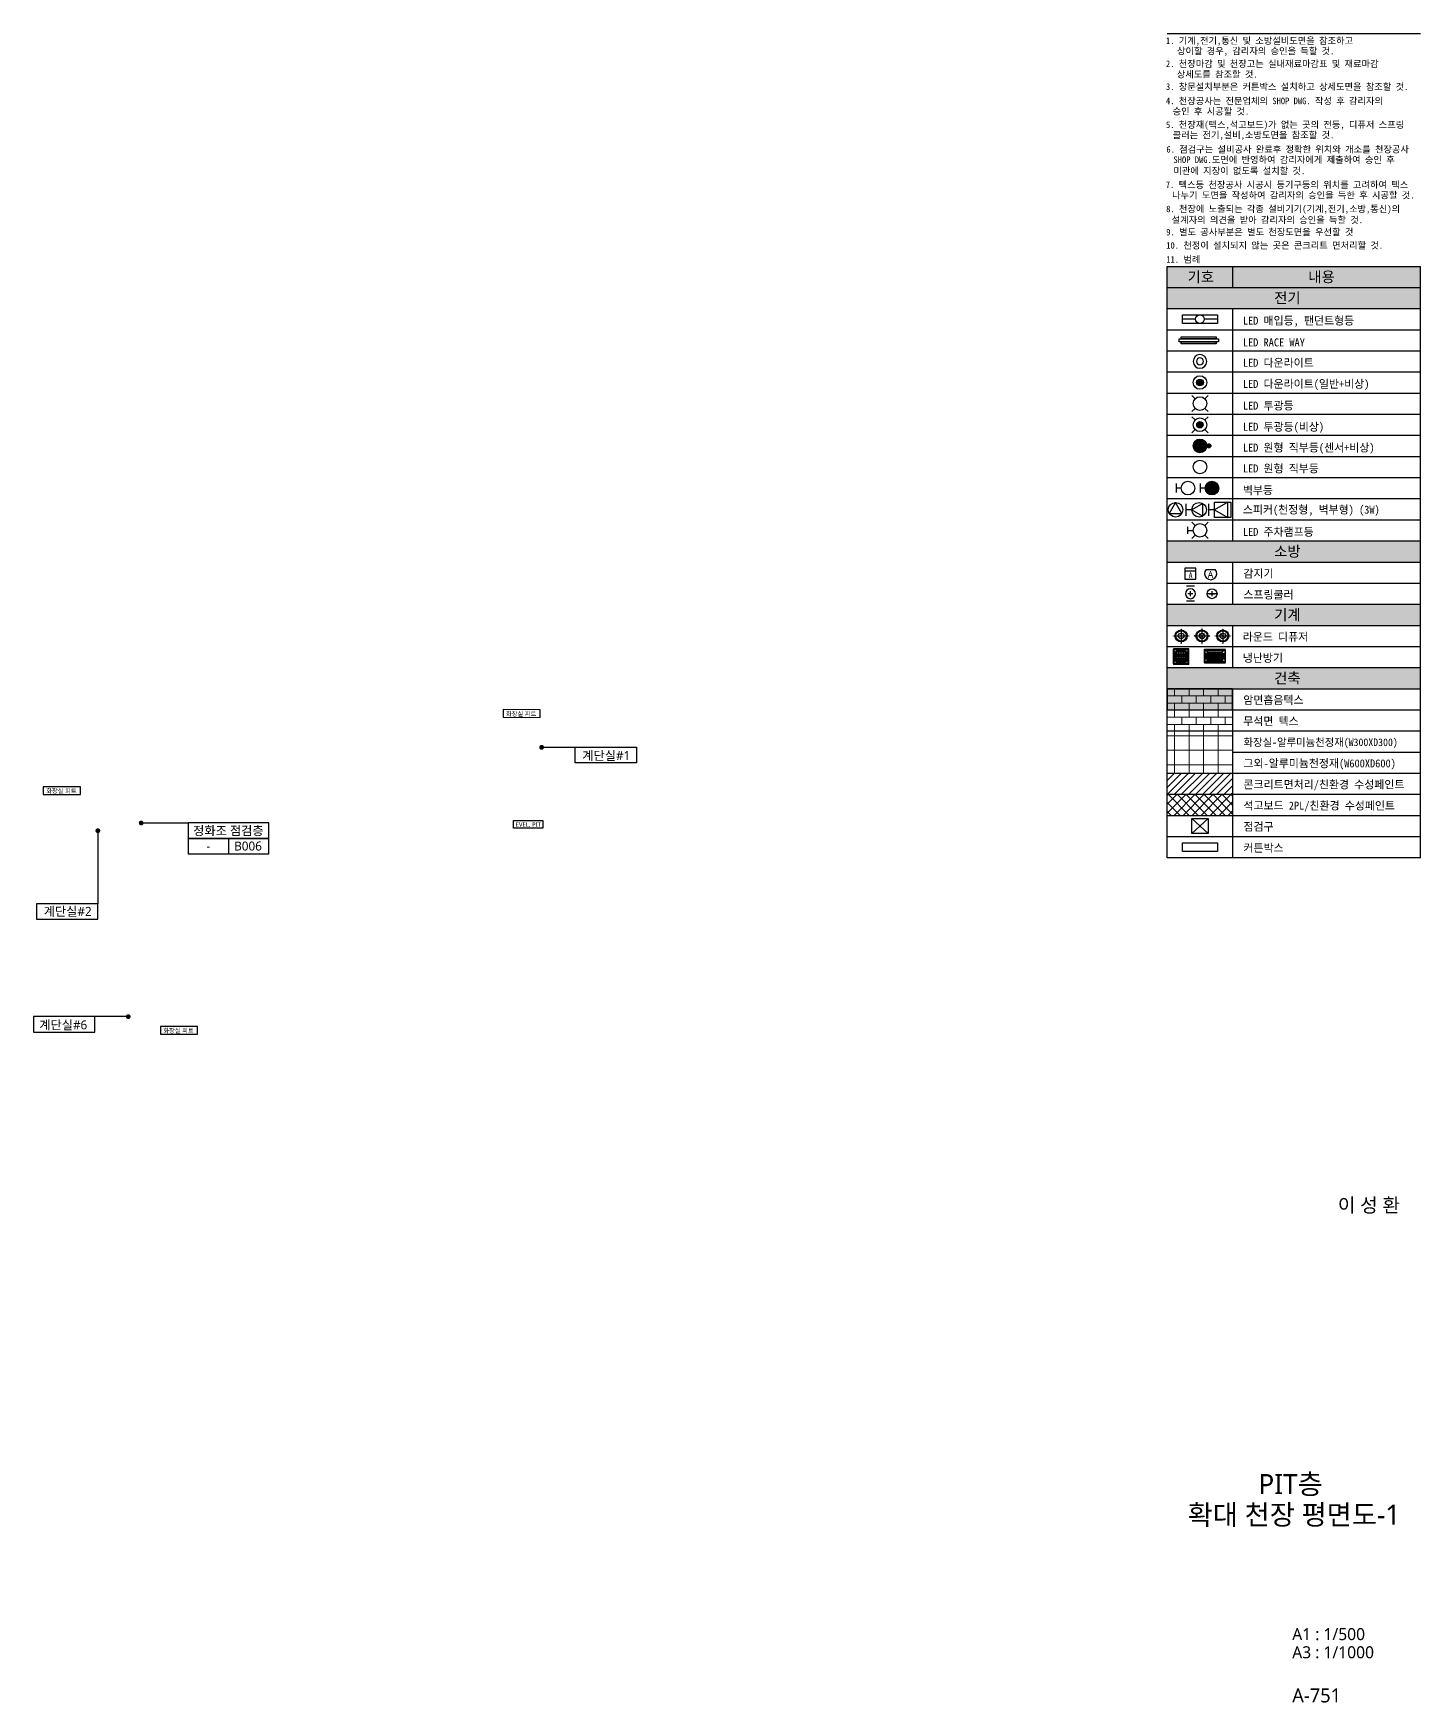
# Model space of a CAD drawing. Header units: millimetres. Extents: x 717452 to 1115512, y -611281 to 2012373.
# Drawn here: x 937465 to 1110872, y -610227 to -401595 of the extents above; entities that cross this region are included whole.
import ezdxf
from ezdxf.enums import TextEntityAlignment as Align

# ---------------------------------------------------------------- set-up
doc = ezdxf.new("R2010")
doc.units = ezdxf.units.MM
doc.layers.get('0').update_dxf_attribs({"linetype": 'CONTINUOUS'})
for name, color, linetype in [('1.자탐 감지기', 100, 'CONTINUOUS'), ('A-XXXX-SOLD', 252, 'CONTINUOUS'), ('EHP', 1, 'CONTINUOUS'), ('EQ', 5, 'CONTINUOUS'), ('f-드라이팬던트 72˚ 헤드', 2, 'CONTINUOUS'), ('f-상향식 72˚ 헤드', 2, 'CONTINUOUS'), ('FIRE NOTE', 2, 'CONTINUOUS'), ('SS-DIF', 2, 'CONTINUOUS'), ('SS-ERV(SA)', 4, 'CONTINUOUS'), ('SYM', 3, 'CONTINUOUS'), ('SYM(비상)', 6, 'CONTINUOUS'), ('SYM(일반)', 3, 'CONTINUOUS'), ('TITLE', 7, 'CONTINUOUS'), ('아날로그감지기', 2, 'CONTINUOUS'), ('천정', 4, 'CONTINUOUS')]:
    doc.layers.add(name, color=color, linetype=linetype)
for name, color, linetype, lineweight in [('A-BORD-TEXT', 3, 'CONTINUOUS', 25), ('A-MKXS-LEAD', 7, 'CONTINUOUS', 25), ('A-MKXX-NAME', 3, 'CONTINUOUS', 25), ('A-MKXX-SYMB', 7, 'CONTINUOUS', 25), ('A-XXXX-HATC', 8, 'CONTINUOUS', 18), ('A-XXXX-NOTE', 3, 'CONTINUOUS', 25), ('A-XXXX-TABL', 7, 'CONTINUOUS', 25)]:
    doc.layers.add(name, color=color, linetype=linetype, lineweight=lineweight)
doc.layers.add('A-XXXX-NPLT', color=144, linetype='CONTINUOUS', lineweight=15, plot=False)
doc.styles.add('KHS', font='malgun.ttf')
doc.styles.add('돋움', font='')
doc.styles.add('돋움체', font='')
doc.styles.add('맑은고딕', font='malgun.ttf')
doc.styles.get('돋움').set_extended_font_data('DotumChe')
doc.styles.get('돋움체').set_extended_font_data('DotumChe')

# ---------------------------------------------------------------- blocks, each defined once
blk = doc.blocks.new('I-4')
at = {"layer": 'EHP', "color": 0}
for p, q in [((-475, -450), (-475, 450)), ((-450, 475), (450, 475)), ((-425, 275), (-425, 375)), ((-425, 275), (-325, 275)), ((-425, -265), (-425, 265)), ((-425, 265), (-355, 265)), ((-375, 425), (-275, 425)), ((-355, -265), (-355, 265)), ((-325, -300), (-325, 300)), ((-300, 325), (300, 325)), ((-275, 325), (-275, 425)), ((-275, -275), (-275, 275)), ((-275, 275), (275, 275)), ((-275, 138), (275, 138)), ((-275, 0), (275, 0)), ((-265, 425), (265, 425)), ((-265, 355), (-265, 425)), ((-265, 355), (265, 355)), ((-180, 275), (-180, -275)), ((-90, 275), (-90, -275)), ((0, 275), (0, -275)), ((90, 275), (90, -275)), ((180, 275), (180, -275)), ((265, 355), (265, 425)), ((275, 325), (275, 425)), ((275, 425), (375, 425)), ((275, -275), (275, 275)), ((325, -300), (325, 300)), ((325, 275), (425, 275)), ((355, -265), (355, 265)), ((355, 265), (425, 265)), ((425, 275), (425, 375)), ((425, -265), (425, 265)), ((475, -450), (475, 450)), ((-450, -475), (450, -475)), ((-425, -265), (-355, -265)), ((-425, -275), (-325, -275)), ((-425, -375), (-425, -275)), ((-375, -425), (-275, -425)), ((-300, -325), (300, -325)), ((-275, -138), (275, -138)), ((-275, -275), (275, -275)), ((-275, -425), (-275, -325)), ((-265, -355), (265, -355)), ((-265, -425), (-265, -355)), ((-265, -425), (265, -425)), ((265, -425), (265, -355)), ((275, -425), (275, -325)), ((275, -425), (375, -425)), ((325, -275), (425, -275)), ((355, -265), (425, -265)), ((425, -375), (425, -275))]:
    blk.add_line(p, q, dxfattribs=at)
for centre, radius, start, end in [((-450, 450), 25, 90, 180), ((-375, 375), 50, 90, 180), ((-300, 300), 25, 90, 180), ((300, 300), 25, 0, 90), ((375, 375), 50, 0, 90), ((450, 450), 25, 0, 90), ((-450, -450), 25, 180, 270), ((-375, -375), 50, 180, 270), ((-300, -300), 25, 180, 270), ((300, -300), 25, 270, 0), ((375, -375), 50, 270, 0), ((450, -450), 25, 270, 0)]:
    blk.add_arc(centre, radius, start, end, dxfattribs=at)
blk = doc.blocks.new('ID_C_2_S_T')
at = {"layer": 'EHP'}
for points in [[(-474, 123), (-474, 120), (474, 120), (474, 123)], [(-474, -120), (-474, -123), (474, -123), (474, -120)]]:
    blk.add_hatch(color=0, dxfattribs=at).paths.add_polyline_path(points)
at = {"layer": 'EHP', "color": 0}
for p, q in [((-525, 310), (-525, -310)), ((515, 320), (-515, 320)), ((-484, -272), (-484, 272)), ((-484, 123), (484, 123)), ((484, 120), (-484, 120)), ((-484, 92), (484, 92)), ((484, 92), (-484, 92)), ((484, 88), (-484, 88)), ((484, 73), (-484, 73)), ((484, 58), (-484, 58)), ((484, 43), (-484, 43)), ((484, 28), (-484, 28)), ((484, 13), (-484, 13)), ((-474, 282), (474, 282)), ((-377, 183), (-377, 282)), ((377, 183), (-377, 183)), ((-374, 280), (-374, 193)), ((374, 280), (-374, 280)), ((-374, 193), (374, 193)), ((-371, 278), (-371, 203)), ((371, 278), (-371, 278)), ((-371, 203), (371, 203)), ((371, 203), (371, 278)), ((374, 193), (374, 280)), ((377, 282), (377, 183)), ((484, 272), (484, -272)), ((525, -310), (525, 310)), ((-515, -320), (515, -320)), ((484, -2), (-484, -2)), ((484, -17), (-484, -17)), ((484, -32), (-484, -32)), ((484, -47), (-484, -47)), ((484, -62), (-484, -62)), ((484, -77), (-484, -77)), ((484, -92), (-484, -92)), ((-484, -120), (484, -120)), ((-484, -123), (-484, -120)), ((484, -123), (-484, -123)), ((474, -282), (-474, -282)), ((377, -183), (-377, -183)), ((-377, -183), (-377, -282)), ((-374, -280), (-374, -193)), ((-374, -193), (374, -193)), ((374, -280), (-374, -280)), ((-371, -278), (-371, -203)), ((-371, -203), (371, -203)), ((371, -278), (-371, -278)), ((371, -203), (371, -278)), ((374, -193), (374, -280)), ((377, -282), (377, -183)), ((484, -123), (484, -120))]:
    blk.add_line(p, q, dxfattribs=at)
for points in [[(484, 120), (-484, 120), (-484, 123), (484, 123)], [(-484, -123), (484, -123), (484, -120), (-484, -120)]]:
    blk.add_lwpolyline(points, close=True, dxfattribs=at)
for centre, start, end in [((-515, 310), 90, 180), ((-474, 272), 90, 180), ((474, 272), 0, 90), ((515, 310), 0, 90), ((-515, -310), 180, 270), ((-474, -272), 180, 270), ((474, -272), 270, 0), ((515, -310), 270, 0)]:
    blk.add_arc(centre, 10, start, end, dxfattribs=at)
blk = doc.blocks.new('IL4')
at = {"layer": 'SYM(비상)'}
h = blk.add_hatch(color=256, dxfattribs=at)
edge = h.paths.add_edge_path()
edge.add_arc((-250, 0), 150, 0, 360)
for p, q in [((-100, 0), (0, 0)), ((0, 100), (0, -100))]:
    blk.add_line(p, q, dxfattribs=at)
blk.add_circle((-250, 0), 150, dxfattribs=at)
blk = doc.blocks.new('IL1')
at = {"layer": 'SYM'}
blk.add_circle((0, 0), 188, dxfattribs=at)
blk = doc.blocks.new('FA1')
at = {"layer": 'SYM'}
blk.add_lwpolyline([(-600, 150), (600, 150), (600, -150), (-600, -150)], close=True, dxfattribs=at)
for points in [[(-150, 0), (-600, 0)], [(600, 0), (150, 0)]]:
    blk.add_lwpolyline(points, dxfattribs=at)
blk.add_circle((0, 0), 150, dxfattribs=at)
blk = doc.blocks.new('IL7')
at = {"layer": 'SYM'}
h = blk.add_hatch(color=256, dxfattribs=at)
edge = h.paths.add_edge_path()
edge.add_arc((0, 0), 150, 0, 360)
h = blk.add_hatch(color=256, dxfattribs=at)
edge = h.paths.add_edge_path()
edge.add_arc((195, 0), 45, 0, 360)
for centre, radius in [((0, 0), 150), ((195, 0), 45)]:
    blk.add_circle(centre, radius, dxfattribs=at)
blk = doc.blocks.new('rac')
at = {"layer": 'SYM'}
for p, q in [((0, 70), (0, 0)), ((1200, 0), (1200, 70))]:
    blk.add_line(p, q, dxfattribs=at)
at = {"layer": 'SYM', "color": 1, "linetype": 'Continuous'}
blk.add_lwpolyline([(-78, 170), (1277, 170), (1277, 70), (-78, 70)], close=True, dxfattribs=at)
at = {"layer": 'SYM'}
for points in [[(0, 240), (1200, 240), (1200, 170), (0, 170)], [(0, 70), (1200, 70), (1200, 0), (0, 0)]]:
    blk.add_lwpolyline(points, close=True, dxfattribs=at)
blk = doc.blocks.new('IL9')
at = {"layer": 'SYM(일반)'}
for p, q in [((-134, 134), (-224, 224)), ((134, 134), (224, 224)), ((-134, -134), (-224, -224)), ((134, -134), (224, -224))]:
    blk.add_line(p, q, dxfattribs=at)
blk.add_circle((0, 0), 190, dxfattribs=at)
blk = doc.blocks.new('IL9(비상)')
at = {"layer": 'SYM(비상)'}
h = blk.add_hatch(color=256, dxfattribs=at)
edge = h.paths.add_edge_path()
edge.add_arc((0, 0), 90, 0, 360)
for p, q in [((-134, 134), (-224, 224)), ((134, 134), (224, 224)), ((-134, -134), (-224, -224)), ((134, -134), (224, -224))]:
    blk.add_line(p, q, dxfattribs=at)
for radius in [190, 90]:
    blk.add_circle((0, 0), radius, dxfattribs=at)
blk = doc.blocks.new('IL2')
at = {"layer": 'SYM'}
for p, q in [((-100, 0), (0, 0)), ((0, 100), (0, -100))]:
    blk.add_line(p, q, dxfattribs=at)
blk.add_circle((-250, 0), 150, dxfattribs=at)
blk = doc.blocks.new('IL5')
at = {"layer": 'SYM'}
for radius in [150, 75]:
    blk.add_circle((0, 0), radius, dxfattribs=at)
blk = doc.blocks.new('IL6')
at = {"layer": 'SYM'}
h = blk.add_hatch(color=1, dxfattribs=at)
edge = h.paths.add_edge_path()
edge.add_arc((0, 0), 75, 0, 360)
blk.add_circle((0, 0), 150, dxfattribs=at)
at = {"layer": 'SYM', "color": 6}
blk.add_circle((0, 0), 75, dxfattribs=at)
blk = doc.blocks.new('SP1')
at = {"layer": 'SYM', "lineweight": -3}
blk.add_lwpolyline([(0, 150), (-130, -75), (130, -75)], close=True, dxfattribs=at)
blk.add_circle((0, 0), 150, dxfattribs=at)
blk = doc.blocks.new('SP2')
at = {"layer": 'SYM', "lineweight": -3}
blk.add_lwpolyline([(0, 120), (130, 345), (-130, 345)], close=True, dxfattribs=at)
for points in [[(-120, 0), (120, 0)], [(0, 120), (0, 0)]]:
    blk.add_lwpolyline(points, dxfattribs=at)
blk.add_circle((0, 270), 150, dxfattribs=at)
blk = doc.blocks.new('SP3')
at = {"layer": 'SYM', "lineweight": -3}
for points in [[(0, 120), (156, 390), (-156, 390)], [(-155, 453), (156, 453), (156, 123), (-155, 123)]]:
    blk.add_lwpolyline(points, close=True, dxfattribs=at)
for points in [[(-120, 0), (120, 0)], [(0, 120), (0, 0)]]:
    blk.add_lwpolyline(points, dxfattribs=at)
blk = doc.blocks.new('자탐 - 연기식')
blk.add_line((-175, 87), (175, 87))
blk.add_lwpolyline([(-175, -175), (175, -175), (175, 175), (-175, 175)], close=True)
at = {"layer": '1.자탐 감지기', "color": 1, "style": '돋움', "width": 0.85}
blk.add_text('A', height=182, dxfattribs=at).set_placement((4, -49), align=Align.MIDDLE)
blk = doc.blocks.new('ERV-DIFFUSER')
at = {"layer": 'SS-DIF'}
h = blk.add_hatch(color=2, dxfattribs=at)
edge = h.paths.add_edge_path()
edge.add_ellipse((-96, 0), major_axis=(0.602, 0.602), ratio=1, start_angle=45, end_angle=225)
edge.add_ellipse((-96, 0), major_axis=(0.602, 0.602), ratio=1, start_angle=225, end_angle=405)
h = blk.add_hatch(color=2, dxfattribs=at)
edge = h.paths.add_edge_path()
edge.add_ellipse((0, 92), major_axis=(-0.602, 0.602), ratio=1, start_angle=0, end_angle=360, ccw=False)
h = blk.add_hatch(color=2, dxfattribs=at)
edge = h.paths.add_edge_path()
edge.add_ellipse((96, 0), major_axis=(-0.602, 0.602), ratio=1, start_angle=135, end_angle=315, ccw=False)
edge.add_ellipse((96, 0), major_axis=(-0.602, 0.602), ratio=1, start_angle=-45, end_angle=135, ccw=False)
h = blk.add_hatch(color=2, dxfattribs=at)
edge = h.paths.add_edge_path()
edge.add_ellipse((0, -92), major_axis=(-0.602, -0.602), ratio=1, start_angle=0, end_angle=360)
at = {"layer": 'SS-DIF', "color": 1}
for p, q in [((89, 0), (-89, 0)), ((0, -85), (0, 85))]:
    blk.add_line(p, q, dxfattribs=at)
at = {"layer": 'SS-DIF', "color": 0}
for radius in [75, 65.6]:
    blk.add_circle((0, 0), radius, dxfattribs=at)
at = {"layer": 'SS-DIF', "color": 1}
blk.add_circle((0, 0), 35.2, dxfattribs=at)
at = {"layer": 'SS-DIF', "color": 2}
for centre, major_axis, start_param, end_param in [((-96, 0), (-0.602, 0.602), -0.785398, 5.497787), ((0, -92), (-0.602, -0.602), 5.497787, 11.780972)]:
    blk.add_ellipse(centre, major_axis=major_axis, ratio=1, start_param=start_param, end_param=end_param, dxfattribs=at)
at = {"layer": 'SS-DIF', "color": 2, "extrusion": (0, 0, -1)}
for centre, major_axis, start_param, end_param in [((0, 92), (-0.602, 0.602), 5.497787, 11.780972), ((96, 0), (0.602, 0.602), -0.785398, 5.497787)]:
    blk.add_ellipse(centre, major_axis=major_axis, ratio=1, start_param=start_param, end_param=end_param, dxfattribs=at)
blk = doc.blocks.new('A$C3A5A4421')
at = {"layer": 'f-상향식 72˚ 헤드', "linetype": 'ByBlock'}
for p, q in [((0, 180), (0, 20)), ((300, 180), (300, 20))]:
    blk.add_line(p, q, dxfattribs=at)
at = {"layer": 'f-상향식 72˚ 헤드', "color": 1, "linetype": 'ByBlock'}
for p, q in [((100, 100), (200, 100)), ((150, 150), (150, 50))]:
    blk.add_line(p, q, dxfattribs=at)
at = {"layer": 'f-상향식 72˚ 헤드', "linetype": 'ByBlock'}
blk.add_circle((150, 100), 100, dxfattribs=at)
blk = doc.blocks.new('A$C7597718F')
at = {"layer": 'f-드라이팬던트 72˚ 헤드', "color": 1, "linetype": 'ByBlock'}
for p, q in [((50, 100), (150, 100)), ((100, 150), (100, 50))]:
    blk.add_line(p, q, dxfattribs=at)
at = {"layer": 'f-드라이팬던트 72˚ 헤드', "linetype": 'ByBlock', "const_width": 30}
blk.add_lwpolyline([(100, 0), (100, 200)], dxfattribs=at)
at = {"layer": 'f-드라이팬던트 72˚ 헤드', "linetype": 'ByBlock'}
blk.add_circle((100, 100), 100, dxfattribs=at)
blk = doc.blocks.new('자탐-아나로그차동식')
at = {"layer": '아날로그감지기'}
blk.add_line((-168, 375), (168, 375), dxfattribs=at)
blk.add_arc((0, 225), 225, 138.18969, 41.81031, dxfattribs=at)
at = {"layer": '아날로그감지기', "style": 'KHS'}
blk.add_text('A', height=255, dxfattribs=at).set_placement((-113, 62))
blk = doc.blocks.new('A$C713B3111')
at = {"layer": 'SYM(일반)'}
for p, q in [((-134, 476), (-224, 566)), ((134, 476), (224, 566)), ((-134, 208), (-224, 118)), ((134, 208), (224, 118))]:
    blk.add_line(p, q, dxfattribs=at)
for points in [[(95, 0), (-95, 0)], [(0, 0), (0, 152)]]:
    blk.add_lwpolyline(points, dxfattribs=at)
blk.add_circle((0, 342), 190, dxfattribs=at)
blk = doc.blocks.new('A$C13013D9C')
at = {"layer": 'A-XXXX-HATC'}
h = blk.add_hatch(color=253, dxfattribs=at)
h.dxf.hatch_style = 1
h.paths.add_polyline_path([(5655, 25231), (5655, 24175), (18322, 24175), (18322, 25231)])
h = blk.add_hatch(color=254, dxfattribs=at)
h.dxf.hatch_style = 1
h.paths.add_polyline_path([(5655, 24175), (5655, 23119), (18322, 23119), (18322, 24175)])
h = blk.add_hatch(color=254, dxfattribs=at)
h.dxf.hatch_style = 1
h.paths.add_polyline_path([(5655, 11504), (5655, 10448), (18322, 10448), (18322, 11504)])
h = blk.add_hatch(color=254, dxfattribs=at)
h.dxf.hatch_style = 1
h.paths.add_polyline_path([(5655, 8337), (5655, 7281), (18322, 7281), (18322, 8337)])
h = blk.add_hatch(color=254, dxfattribs=at)
h.dxf.hatch_style = 1
h.paths.add_polyline_path([(5655, 5169), (5655, 4113), (18322, 4113), (18322, 5169)])
h = blk.add_hatch(dxfattribs=at)
h.set_pattern_fill('ANSI31', color=256, scale=2000)
h.set_pattern_definition([(45, (-2219774.96, -299259.27), (-176.776695, 176.776695), [])])
h.paths.add_polyline_path([(5655, -1166), (8923, -1166), (8923, -111), (5655, -111)])
h = blk.add_hatch(dxfattribs=at)
h.set_pattern_fill('ANSI37', color=256, scale=100)
h.paths.add_polyline_path([(5655, -2222), (8923, -2222), (8923, -1166), (5655, -1166)])
at = {"layer": 'A-XXXX-SOLD'}
h = blk.add_hatch(color=256, dxfattribs=at)
h.dxf.hatch_style = 1
h.paths.add_polyline_path([(8923, 3057), (8923, 4113), (5655, 4113), (5655, 3057)])
for p, q in [((18322, -4334), (18322, 25231)), ((7693, -2370), (6885, -3131)), ((6885, -2370), (7693, -3131))]:
    blk.add_line(p, q)
blk.add_lwpolyline([(18322, -4334), (5655, -4334), (5655, 25231)])
for points in [[(8923, 3057), (8923, 4113), (5655, 4113), (5655, 3057)], [(6885, -2370), (7693, -2370), (7693, -3131), (6885, -3131)]]:
    blk.add_lwpolyline(points, close=True)
at = {"layer": 'A-MKXX-NAME'}
blk.add_line((7713, 9999), (7713, 9999), dxfattribs=at)
at = {"layer": 'A-MKXX-NAME', "color": 6}
blk.add_lwpolyline([(6416, -3588), (8161, -3588), (8161, -4024), (6416, -4024)], close=True, dxfattribs=at)
at = {"layer": 'A-XXXX-HATC'}
for p, q in [((5655, 3750), (8923, 3750)), ((5655, 3387), (8923, 3387)), ((6016, 4113), (6016, 3750)), ((6016, 3387), (6016, 3057)), ((6379, 3750), (6379, 3387)), ((6741, 4113), (6741, 3750)), ((6741, 3387), (6741, 3057)), ((7104, 3750), (7104, 3387)), ((7467, 4113), (7467, 3750)), ((7467, 3387), (7467, 3057)), ((7830, 3750), (7830, 3387)), ((8193, 4113), (8193, 3750)), ((8193, 3387), (8193, 3057)), ((8556, 3750), (8556, 3387)), ((5655, 2694), (8923, 2694)), ((6016, 3057), (6016, 2694)), ((6379, 2694), (6379, 2331)), ((6741, 3057), (6741, 2694)), ((7104, 2694), (7104, 2331)), ((7467, 3057), (7467, 2694)), ((7830, 2694), (7830, 2331)), ((8193, 3057), (8193, 2694)), ((8556, 2694), (8556, 2331)), ((5651, 1760), (8923, 1760)), ((5655, 2331), (8923, 2331)), ((6016, 2331), (6016, 2001)), ((6020, 2001), (6020, -111)), ((6741, 2331), (6741, 2001)), ((6746, 2001), (6746, -111)), ((7467, 2331), (7467, 2001)), ((7472, 2001), (7472, -111)), ((8193, 2331), (8193, 2001)), ((8197, 2001), (8197, -111)), ((5651, 1034), (8923, 1034)), ((5651, 308), (8923, 308))]:
    blk.add_line(p, q, dxfattribs=at)
at = {"layer": 'A-XXXX-NPLT'}
blk.add_lwpolyline([(18322, 25231), (5655, 25231), (5655, 24175), (18322, 24175)], dxfattribs=at)
at = {"layer": 'A-XXXX-TABL'}
for p, q in [((5655, 36877), (18322, 36877)), ((5655, 25231), (18322, 25231)), ((8923, 25231), (8923, 24175)), ((5655, 24175), (18322, 24175)), ((5655, 23119), (18322, 23119)), ((8923, 23119), (8923, 11504)), ((5655, 22063), (18322, 22063)), ((5655, 21007), (18322, 21007)), ((5655, 19951), (18322, 19951)), ((5655, 18896), (18322, 18896)), ((5655, 17840), (18322, 17840)), ((5655, 16784), (18322, 16784)), ((5655, 15728), (18322, 15728)), ((5655, 14672), (18322, 14672)), ((5655, 13616), (18322, 13616)), ((5655, 12560), (18322, 12560)), ((5655, 11504), (18322, 11504)), ((5655, 10448), (18322, 10448)), ((8923, 10448), (8923, 8337)), ((5655, 9392), (18322, 9392)), ((5655, 8337), (18322, 8337)), ((5655, 8337), (18322, 8337)), ((5655, 7281), (18322, 7281)), ((8923, 7281), (8923, 5169)), ((5655, 6225), (18322, 6225)), ((5655, 5169), (18322, 5169)), ((5655, 4113), (18322, 4113)), ((8923, 4113), (8923, -4334)), ((5655, 3057), (18322, 3057)), ((5655, 2001), (18322, 2001)), ((8923, 945), (18322, 945)), ((5655, -111), (18322, -111)), ((5655, -1166), (18322, -1166)), ((5655, -2222), (18322, -2222)), ((5655, -3278), (18322, -3278))]:
    blk.add_line(p, q, dxfattribs=at)
at = {"layer": 'EQ', "xscale": 0.8145454545454547, "yscale": 0.8145454545454547, "zscale": 0.8145454545454547, "rotation": 90}
blk.add_blockref('I-4', (6348, 5719), dxfattribs=at)
at = {"layer": 'EQ', "xscale": 1.018181818181818, "yscale": 1.018181818181818, "zscale": 1.018181818181818}
blk.add_blockref('ID_C_2_S_T', (8037, 5741), dxfattribs=at)
at = {"layer": 'f-드라이팬던트 72˚ 헤드', "linetype": 'ByBlock', "xscale": 2.499999999981803, "yscale": 2.499999999981803, "zscale": 2.499999999981803, "rotation": 90}
blk.add_blockref('A$C7597718F', (8143, 8615), dxfattribs=at)
at = {"layer": 'f-상향식 72˚ 헤드', "linetype": 'ByBlock', "xscale": -2.499999999981806, "yscale": 2.499999999981806, "zscale": 2.499999999981806, "rotation": 270}
blk.add_blockref('A$C3A5A4421', (6563, 8490), dxfattribs=at)
at = {"layer": 'FIRE NOTE', "color": 2, "xscale": 1.567406084289645, "yscale": 1.567406084289645, "zscale": 1.567406084289645}
blk.add_blockref('자탐 - 연기식', (6813, 9866), dxfattribs=at)
at = {"layer": 'SS-ERV(SA)', "xscale": 4, "yscale": 4, "zscale": 4, "rotation": 180}
for p in [(6348, 6753), (7389, 6753), (8430, 6752)]:
    blk.add_blockref('ERV-DIFFUSER', p, dxfattribs=at)
at = {"layer": 'SYM'}
for name, p, xscale, yscale, zscale in [('FA1', (7289, 22591), 1.454545454545436, 1.454545454545436, 1.818181818182024), ('IL6', (7289, 19423), 2.272727272727244, 2.272727272727244, 2.272727272727244), ('IL7', (7289, 16256), 2.272727272727244, 2.272727272727244, 2.272727272727244), ('IL1', (7289, 15200), 1.818181818181795, 1.818181818181795, 1.818181818181795)]:
    blk.add_blockref(name, p, dxfattribs=dict(at, xscale=xscale, yscale=yscale, zscale=zscale))
at = {"layer": 'SYM(비상)', "xscale": 1.794258373204827, "yscale": 1.794258373204827, "zscale": 1.794258373204827}
blk.add_blockref('IL9(비상)', (7289, 17312), dxfattribs=at)
at = {"layer": 'SYM(비상)', "xscale": 2.272727272727244, "yscale": 2.272727272727244, "zscale": 2.272727272727244, "rotation": 180}
blk.add_blockref('IL4', (7320, 14144), dxfattribs=at)
at = {"layer": 'SYM(일반)', "ltscale": 5, "xscale": 1.454545454545436, "yscale": 1.454545454545436, "zscale": 1.454545454545436}
blk.add_blockref('rac', (6357, 21361), dxfattribs=at)
at = {"layer": 'SYM(일반)'}
for name, p, xscale, yscale, zscale in [('IL5', (7289, 20479), -2.272727272726115, 2.272727272726115, 2.272727272726115), ('IL9', (7289, 18368), 1.794258373204827, 1.794258373204827, 1.794258373204827)]:
    blk.add_blockref(name, p, dxfattribs=dict(at, xscale=xscale, yscale=yscale, zscale=zscale))
at = {"layer": 'SYM(일반)', "xscale": 1.794258373205718, "yscale": 1.794258373205718, "zscale": 1.794258373205718, "rotation": 270}
blk.add_blockref('A$C713B3111', (6675, 12032), dxfattribs=at)
at = {"layer": 'TITLE', "color": 2, "xscale": 1.350000000558794, "yscale": 1.350000000558794, "zscale": 1.350000000558794}
blk.add_blockref('자탐-아나로그차동식', (7825, 9563), dxfattribs=at)
at = {"layer": '천정'}
for name, p, xscale, yscale, zscale, rotation in [('IL2', (6120, 14144), 2.272727272727244, 2.272727272727244, 2.272727272727244, 180), ('SP2', (6586, 13059), 2.44514106579522, 2.44514106579522, 2.44514106579522, 270), ('SP3', (7722, 13059), 2.44514106579522, 2.44514106579522, 2.44514106579522, 270)]:
    blk.add_blockref(name, p, dxfattribs=dict(at, xscale=xscale, yscale=yscale, zscale=zscale, rotation=rotation))
at = {"layer": '천정', "xscale": 2.44514106579522, "yscale": 2.44514106579522, "zscale": 2.44514106579522}
blk.add_blockref('SP1', (6068, 13059), dxfattribs=at)
at = {"layer": 'A-XXXX-NOTE', "style": '돋움체'}
for s, height, p in [('1. 기계,전기,통신 및 소방설비도면을 참조하고', 330.03, (5588, 36349)), (' 상이할 경우, 감리자의 승인을 득할 것.', 330.03, (5927, 35833)), ('2. 천장마감 및 천장고는 실내재료마감표 및 재료마감', 330.03, (5587, 35195)), ('3. 창문설치부분은 커튼박스 설치하고 상세도면을 참조할 것.', 330.03, (5588, 34049)), (' 상세도를 참조할 것.', 330.03, (5917, 34670)), ('4. 천장공사는 전문업체의 SHOP DWG. 작성 후 감리자의', 330.03, (5588, 33337)), ('승인 후 시공할 것.', 330.03, (5922, 32816)), ('5. 천장재(텍스,석고보드)가 없는 곳의 전등, 디퓨저 스프링', 330.03, (5589, 32149)), ('클러는 전기,설비,소방도면을 참조할 것.', 330.03, (5925, 31628)), ('6. 점검구는 설비공사 완료후 정확한 위치와 개소를 천장공사', 330.03, (5613, 30917)), ('SHOP DWG.도면에 반영하여 감리자에게 제출하여 승인 후', 330.03, (5963, 30396)), ('미관에 지장이 없도록 설치할 것.', 330.03, (5960, 29841)), ('7. 텍스등 천장공사 시공시 등기구등의 위치를 고려하여 텍스', 330.03, (5582, 29144)), ('나누기 도면을 작성하여 감리자의 승인을 득한 후 시공할 것.', 330.03, (5894, 28623)), ('8. 천장에 노출되는 각종 설비기기(기계,전기,소방,통신)의', 330.03, (5597, 27938)), ('설계자의 의견을 받아 감리자의 승인을 득할 것. ', 330.03, (5874, 27388)), ('9. 별도 공사부분은 별도 천장도면을 우선할 것', 330.03, (5601, 26780)), ('10. 천정이 설치되지 않는 곳은 콘크리트 면처리할 것.', 330.03, (5601, 26113)), ('11. 범례', 330, (5606, 25409))]:
    blk.add_text(s, height=height, dxfattribs=at).set_placement(p)
at = {"layer": 'A-XXXX-NOTE'}
for s, height, style, p in [('기호', 527.9, '돋움체', (7334, 24705)), ('내용', 527.9, '돋움체', (13367, 24705)), ('전기', 527.9, '돋움체', (11659, 23649)), ('소방', 527.9, '돋움체', (11659, 10978)), ('기계', 527.9, '돋움체', (11659, 7811)), ('R', 300, '맑은고딕', (7389, 6753)), ('S', 300, '맑은고딕', (8430, 6753)), ('건축', 527.9, '돋움체', (11659, 4643))]:
    blk.add_text(s, height=height, dxfattribs=dict(at, style=style)).set_placement(p, align=Align.MIDDLE_CENTER)
at = {"layer": 'A-XXXX-NOTE', "style": '돋움체'}
for s, height, p in [('LED 매입등, 팬던트형등', 400, (9433, 22514)), ('LED RACE WAY', 400, (9433, 21428)), ('LED 다운라이트', 400, (9433, 20408)), ('LED 다운라이트(일반+비상)', 400, (9433, 19352)), ('LED 투광등', 400, (9433, 18266)), ('LED 투광등(비상)', 400, (9433, 17210)), ('LED 원형 직부등(센서+비상)', 400, (9433, 16167)), ('LED 원형 직부등', 400, (9433, 15125)), ('벽부등', 400, (9433, 14034)), ('스피커(천정형, 벽부형) (3W)', 400, (9433, 13066)), ('LED 주차램프등', 400, (9433, 11957)), ('감지기', 400, (9461, 9872)), ('스프링쿨러', 400, (9461, 8816)), ('라운드 디퓨저', 400, (9430, 6708)), ('냉난방기', 400, (9430, 5652)), ('암면흡음텍스', 400, (9455, 3549)), ('무석면 텍스', 400, (9455, 2493)), ('화장실-알루미늄천정재(W300XD300)', 380, (9465, 1437)), ('그외-알루미늄천정재(W600XD600)', 400, (9465, 381)), ('콘크리트면처리/친환경 수성페인트', 400, (9465, -675)), ('석고보드 2PL/친환경 수성페인트', 400, (9465, -1731)), ('점검구', 400, (9465, -2787)), ('커튼박스', 400, (9465, -3842))]:
    blk.add_text(s, height=height, dxfattribs=at).set_placement(p, align=Align.MIDDLE_LEFT)

msp = doc.modelspace()

# ---------------------------------------------------------------- linework, layer by layer
at = {"layer": 'A-MKXS-LEAD'}
for p, q in [((1000999, -490826), (1005178, -490826)), ((950941, -500285), (956821, -500285)), ((945524, -501259), (945524, -510376)), ((949324, -524489), (945145, -524489))]:
    msp.add_line(p, q, dxfattribs=at)
at = {"layer": 'A-MKXS-LEAD', "const_width": 300}
for points in [[(1000999, -490676, 1), (1000999, -490976, 1)], [(950941, -500135, 1), (950941, -500435, 1)], [(945374, -501259, -1), (945674, -501259, -1)], [(949324, -524339, -1), (949324, -524639, -1)]]:
    msp.add_lwpolyline(points, format="xyb", close=True, dxfattribs=at)
at = {"layer": 'A-MKXX-SYMB'}
msp.add_line((961861, -502205), (961861, -504125), dxfattribs=at)
for points in [[(1000808, -486142), (996168, -486119), (996168, -487079), (1000808, -487102)], [(1005178, -490826), (1012858, -490826), (1012858, -492746), (1005178, -492746)], [(943344, -495782), (938705, -495760), (938705, -496720), (943344, -496742)], [(956821, -502205), (966901, -502205), (966901, -500285), (956821, -500285)], [(997463, -499969), (1001163, -499969), (1001163, -500919), (997463, -500919)], [(956821, -504125), (966901, -504125), (966901, -502205), (956821, -502205)], [(937844, -512296), (945524, -512296), (945524, -510376), (937844, -510376)], [(945145, -524489), (937465, -524489), (937465, -526409), (945145, -526409)], [(957975, -525739), (953335, -525717), (953335, -526677), (957975, -526699)]]:
    msp.add_lwpolyline(points, close=True, dxfattribs=at)

# ---------------------------------------------------------------- block references
at = {"xscale": 2.5, "yscale": 2.5, "zscale": 2.5}
msp.add_blockref('A$C13013D9C', (1065068, -493788), dxfattribs=at)

# ---------------------------------------------------------------- texts
at = {"layer": 'A-BORD-TEXT', "style": '맑은고딕'}
msp.add_text('이 성 환', height=1750, dxfattribs=at).set_placement((1108294, -548940), align=Align.RIGHT)
for s, p in [('PIT층 ', (1095038, -582912)), ('확대 천장 평면도-1', (1095038, -586741))]:
    msp.add_text(s, height=2500, dxfattribs=at).set_placement(p, align=Align.MIDDLE_CENTER)
for s, height, p in [('A1 : 1/500', 1500, (1094824, -602417)), ('A3 : 1/1000', 1500, (1094824, -604685)), ('A-751', 1750, (1094824, -610203))]:
    msp.add_text(s, height=height, dxfattribs=at).set_placement(p)
at = {"layer": 'A-MKXX-NAME', "style": '맑은고딕'}
for s, height, p in [('화장실 피트', 560, (998435, -486644)), ('계단실#1', 1120, (1009071, -491860)), ('화장실 피트', 560, (940971, -496285)), ('정화조 점검층', 1120, (961840, -501245)), ('EVEL. PIT', 560, (999330, -500478)), ('B006', 1120, (964297, -503165)), ('-', 1120, (959328, -503165)), ('계단실#2', 1120, (941748, -511336)), ('계단실#6', 1120, (941197, -525523)), ('화장실 피트', 560, (955602, -526241))]:
    msp.add_text(s, height=height, dxfattribs=at).set_placement(p, align=Align.MIDDLE_CENTER)

doc.saveas('drawing.dxf')
